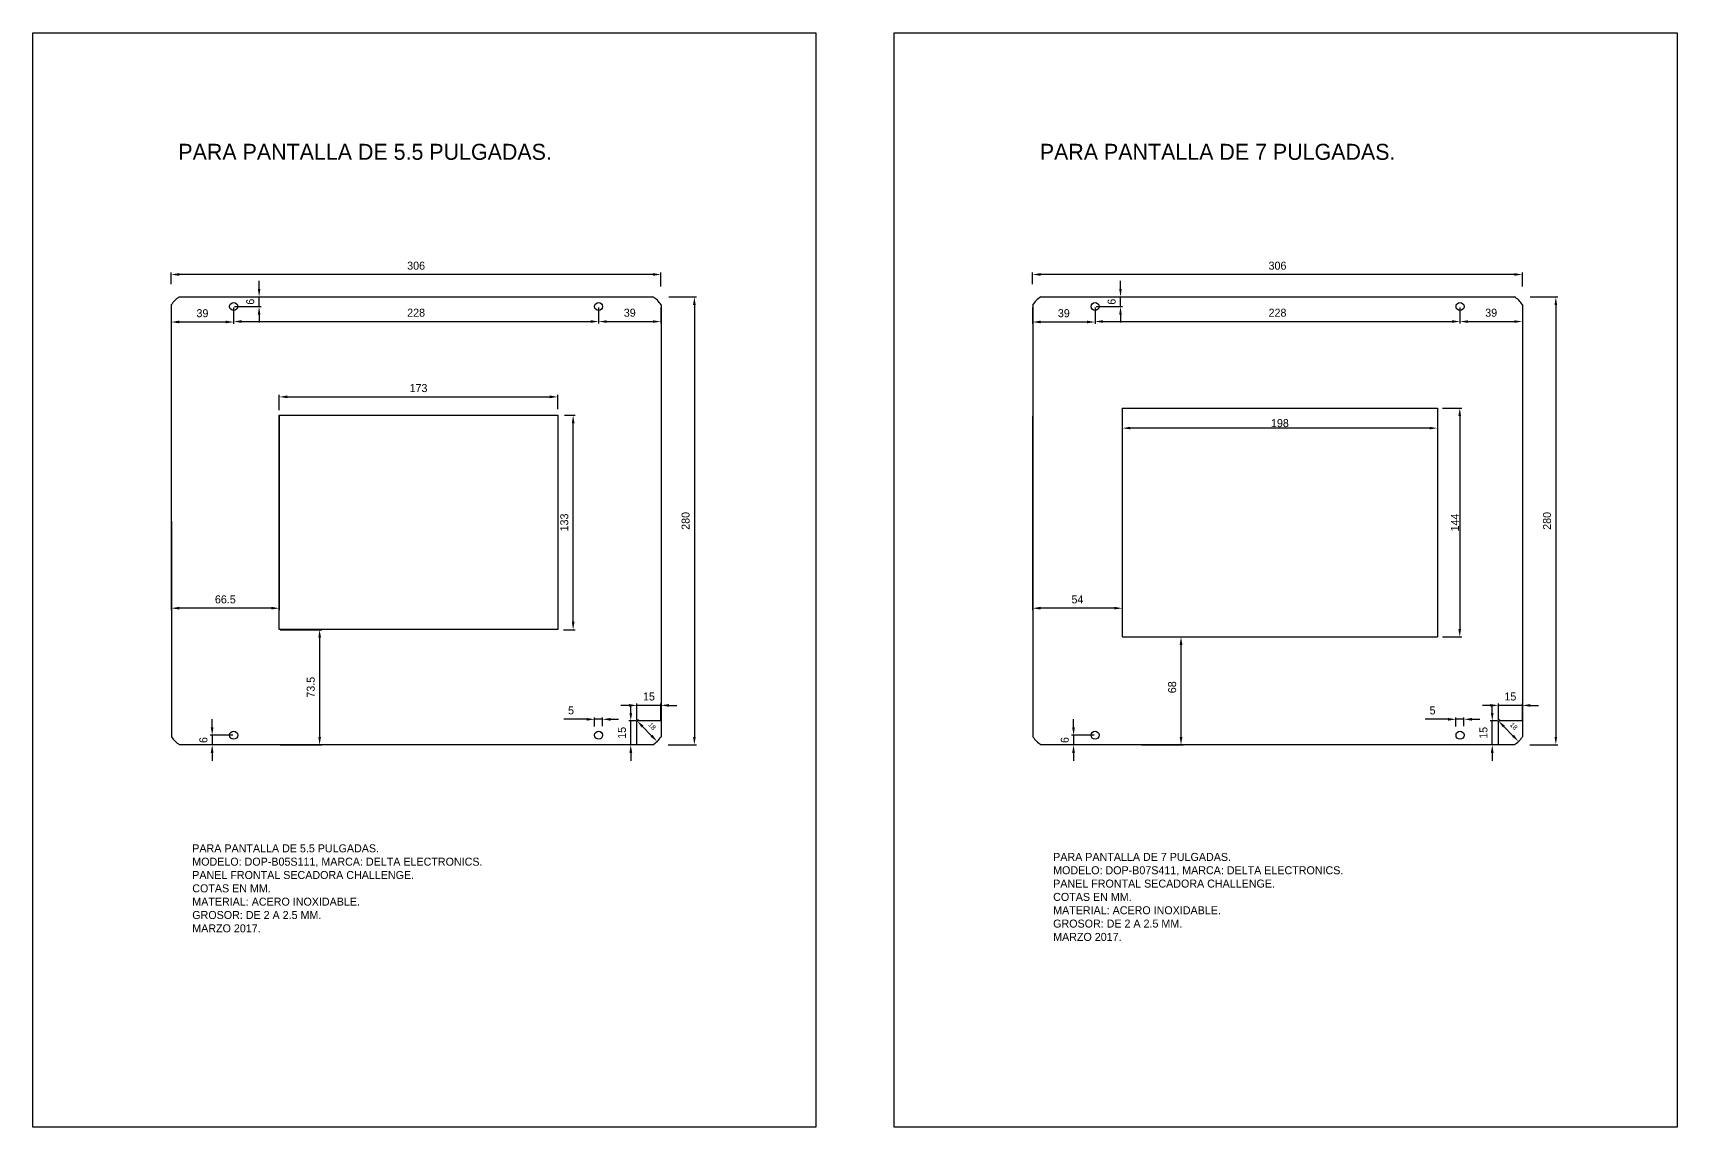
# Model space of a CAD drawing. Header units: millimetres. Extents: x 608 to 3138, y 804 to 1552.
# Drawn here: x 2110 to 3138, y 857 to 1541 of the extents above; entities that cross this region are included whole.
import ezdxf

# ---------------------------------------------------------------- set-up
doc = ezdxf.new("R2010")
doc.units = ezdxf.units.MM
doc.dimstyles.new('ISO-25', dxfattribs={"dimtxt": 2.5, "dimasz": 2.5, "dimexe": 1.25, "dimexo": 0.625, "dimtad": 1, "dimtxsty": 'Standard', "dimcen": 2.5, "dimadec": 0, "dimazin": 0, "dimtfac": 1, "dimtmove": 0, "dimatfit": 3, "dimfxl": 1, "dimarcsym": 0})

# ---------------------------------------------------------------- blocks, each defined once
blk = doc.blocks.new('*D36')
at = {"color": 0, "lineweight": -2, "transparency": 16777216}
for p, q in [((2196.7, 1384.3), (2196.7, 1391.7)), ((2497.7, 1390.4), (2201.7, 1390.4)), ((2502.7, 1383), (2502.7, 1391.7))]:
    blk.add_line(p, q, dxfattribs=at)
at = {"color": 0, "transparency": 16777216}
for points in [[(2201.7, 1391.3), (2201.7, 1389.6), (2196.7, 1390.4)], [(2497.7, 1391.3), (2497.7, 1389.6), (2502.7, 1390.4)]]:
    blk.add_solid(points, dxfattribs=at)
at = {"layer": 'Defpoints', "color": 0, "transparency": 16777216}
for p in [(2196.7, 1390.4), (2196.7, 1383.7), (2502.7, 1382.4)]:
    blk.add_point(p, dxfattribs=at)
at = {"color": 0, "transparency": 16777216, "insert": (2349.7, 1395.9), "char_height": 5, "attachment_point": 5}
blk.add_mtext('306', dxfattribs=at)
blk = doc.blocks.new('*D37')
at = {"color": 0, "lineweight": -2, "transparency": 16777216}
for p, q in [((2507.6, 1376.4), (2524.8, 1376.4)), ((2523.6, 1371.4), (2523.6, 1101.4)), ((2507.2, 1096.4), (2524.8, 1096.4))]:
    blk.add_line(p, q, dxfattribs=at)
at = {"color": 0, "transparency": 16777216}
for points in [[(2522.7, 1371.4), (2524.4, 1371.4), (2523.6, 1376.4)], [(2522.7, 1101.4), (2524.4, 1101.4), (2523.6, 1096.4)]]:
    blk.add_solid(points, dxfattribs=at)
at = {"layer": 'Defpoints', "color": 0, "transparency": 16777216}
for p in [(2506.9, 1376.4), (2506.6, 1096.4), (2523.6, 1096.4)]:
    blk.add_point(p, dxfattribs=at)
at = {"color": 0, "transparency": 16777216, "insert": (2518.1, 1236.4), "char_height": 5, "attachment_point": 5, "rotation": 90}
blk.add_mtext('280', dxfattribs=at)
blk = doc.blocks.new('*D38')
at = {"color": 0, "lineweight": -2, "transparency": 16777216}
for p, q in [((2235.7, 1369.8), (2235.7, 1359.8)), ((2463.7, 1369.8), (2463.7, 1359.8)), ((2240.7, 1361), (2458.7, 1361))]:
    blk.add_line(p, q, dxfattribs=at)
at = {"color": 0, "transparency": 16777216}
for points in [[(2240.7, 1361.9), (2240.7, 1360.2), (2235.7, 1361)], [(2458.7, 1361.9), (2458.7, 1360.2), (2463.7, 1361)]]:
    blk.add_solid(points, dxfattribs=at)
at = {"layer": 'Defpoints', "color": 0, "transparency": 16777216}
for p in [(2235.7, 1370.4), (2463.7, 1370.4), (2463.7, 1361)]:
    blk.add_point(p, dxfattribs=at)
at = {"color": 0, "transparency": 16777216, "insert": (2349.7, 1366.5), "char_height": 5, "attachment_point": 5}
blk.add_mtext('228', dxfattribs=at)
blk = doc.blocks.new('*D39')
at = {"color": 0, "lineweight": -2, "transparency": 16777216}
for p, q in [((2463.7, 1369.8), (2463.7, 1359.7)), ((2502.7, 1369.8), (2502.7, 1359.7)), ((2468.7, 1361), (2497.7, 1361))]:
    blk.add_line(p, q, dxfattribs=at)
at = {"color": 0, "transparency": 16777216}
for points in [[(2468.7, 1361.8), (2468.7, 1360.2), (2463.7, 1361)], [(2497.7, 1361.8), (2497.7, 1360.2), (2502.7, 1361)]]:
    blk.add_solid(points, dxfattribs=at)
at = {"layer": 'Defpoints', "color": 0, "transparency": 16777216}
for p in [(2463.7, 1370.4), (2502.7, 1370.4), (2502.7, 1361)]:
    blk.add_point(p, dxfattribs=at)
at = {"color": 0, "transparency": 16777216, "insert": (2483.2, 1366.5), "char_height": 5, "attachment_point": 5}
blk.add_mtext('39', dxfattribs=at)
blk = doc.blocks.new('*D40')
at = {"color": 0, "lineweight": -2, "transparency": 16777216}
for p, q in [((2196.7, 1369.8), (2196.7, 1359.5)), ((2235.7, 1369.8), (2235.7, 1359.5)), ((2230.7, 1360.7), (2201.7, 1360.7))]:
    blk.add_line(p, q, dxfattribs=at)
at = {"color": 0, "transparency": 16777216}
for points in [[(2201.7, 1361.6), (2201.7, 1359.9), (2196.7, 1360.7)], [(2230.7, 1361.6), (2230.7, 1359.9), (2235.7, 1360.7)]]:
    blk.add_solid(points, dxfattribs=at)
at = {"layer": 'Defpoints', "color": 0, "transparency": 16777216}
for p in [(2196.7, 1370.4), (2235.7, 1370.4), (2196.7, 1360.7)]:
    blk.add_point(p, dxfattribs=at)
at = {"color": 0, "transparency": 16777216, "insert": (2216.2, 1366.2), "char_height": 5, "attachment_point": 5}
blk.add_mtext('39', dxfattribs=at)
blk = doc.blocks.new('*D41')
at = {"color": 0, "lineweight": -2, "transparency": 16777216}
for p, q in [((2264.2, 1305.7), (2264.2, 1315.2)), ((2438.2, 1306.3), (2438.2, 1315.2)), ((2269.2, 1313.9), (2433.2, 1313.9))]:
    blk.add_line(p, q, dxfattribs=at)
at = {"color": 0, "transparency": 16777216}
for points in [[(2269.2, 1314.8), (2269.2, 1313.1), (2264.2, 1313.9)], [(2433.2, 1314.8), (2433.2, 1313.1), (2438.2, 1313.9)]]:
    blk.add_solid(points, dxfattribs=at)
at = {"layer": 'Defpoints', "color": 0, "transparency": 16777216}
for p in [(2264.2, 1305.1), (2438.2, 1313.9), (2438.2, 1305.6)]:
    blk.add_point(p, dxfattribs=at)
at = {"color": 0, "transparency": 16777216, "insert": (2351.2, 1319.4), "char_height": 5, "attachment_point": 5}
blk.add_mtext('173', dxfattribs=at)
blk = doc.blocks.new('*D42')
at = {"color": 0, "lineweight": -2, "transparency": 16777216}
for p, q in [((2442.5, 1302.4), (2449.1, 1302.4)), ((2447.8, 1173.4), (2447.8, 1297.4)), ((2441.8, 1168.4), (2449.1, 1168.4))]:
    blk.add_line(p, q, dxfattribs=at)
at = {"color": 0, "transparency": 16777216}
for points in [[(2447, 1297.4), (2448.7, 1297.4), (2447.8, 1302.4)], [(2447, 1173.4), (2448.7, 1173.4), (2447.8, 1168.4)]]:
    blk.add_solid(points, dxfattribs=at)
at = {"layer": 'Defpoints', "color": 0, "transparency": 16777216}
for p in [(2441.8, 1302.4), (2447.8, 1302.4), (2441.1, 1168.4)]:
    blk.add_point(p, dxfattribs=at)
at = {"color": 0, "transparency": 16777216, "insert": (2442.3, 1235.4), "char_height": 5, "attachment_point": 5, "rotation": 90}
blk.add_mtext('133', dxfattribs=at)
blk = doc.blocks.new('*D43')
at = {"color": 0, "lineweight": -2, "transparency": 16777216}
for p, q in [((2222.3, 1107.4), (2222.3, 1112.4)), ((2235.1, 1102.4), (2221, 1102.4)), ((2222.3, 1102.4), (2222.3, 1096.4)), ((2234.9, 1096.4), (2221, 1096.4)), ((2222.3, 1091.4), (2222.3, 1086.4))]:
    blk.add_line(p, q, dxfattribs=at)
at = {"color": 0, "transparency": 16777216}
for points in [[(2221.4, 1107.4), (2223.1, 1107.4), (2222.3, 1102.4)], [(2221.4, 1091.4), (2223.1, 1091.4), (2222.3, 1096.4)]]:
    blk.add_solid(points, dxfattribs=at)
at = {"layer": 'Defpoints', "color": 0, "transparency": 16777216}
for p in [(2235.7, 1102.4), (2222.3, 1096.4), (2235.5, 1096.4)]:
    blk.add_point(p, dxfattribs=at)
at = {"color": 0, "transparency": 16777216, "insert": (2216.8, 1099.4), "char_height": 5, "attachment_point": 5, "rotation": 90}
blk.add_mtext('6', dxfattribs=at)
blk = doc.blocks.new('*D44')
at = {"color": 0, "lineweight": -2, "transparency": 16777216}
for p, q in [((2251.6, 1381.4), (2251.6, 1386.4)), ((2236.3, 1370.4), (2252.8, 1370.4)), ((2236.4, 1376.4), (2252.8, 1376.4)), ((2251.6, 1370.4), (2251.6, 1376.4)), ((2251.6, 1365.4), (2251.6, 1360.4))]:
    blk.add_line(p, q, dxfattribs=at)
at = {"color": 0, "transparency": 16777216}
for points in [[(2250.8, 1381.4), (2252.4, 1381.4), (2251.6, 1376.4)], [(2250.8, 1365.4), (2252.4, 1365.4), (2251.6, 1370.4)]]:
    blk.add_solid(points, dxfattribs=at)
at = {"layer": 'Defpoints', "color": 0, "transparency": 16777216}
for p in [(2235.7, 1376.4), (2235.7, 1370.4), (2251.6, 1376.4)]:
    blk.add_point(p, dxfattribs=at)
at = {"color": 0, "transparency": 16777216, "insert": (2246.1, 1373.4), "char_height": 5, "attachment_point": 5, "rotation": 90}
blk.add_mtext('6', dxfattribs=at)
blk = doc.blocks.new('*D45')
at = {"color": 0, "lineweight": -2, "transparency": 16777216}
for p, q in [((2456.2, 1112.4), (2441.9, 1112.4)), ((2461.2, 1107.9), (2461.2, 1113.6)), ((2466.2, 1112.4), (2461.2, 1112.4)), ((2466.2, 1108), (2466.2, 1113.6)), ((2471.2, 1112.4), (2476.2, 1112.4))]:
    blk.add_line(p, q, dxfattribs=at)
at = {"color": 0, "transparency": 16777216}
for points in [[(2456.2, 1113.2), (2456.2, 1111.5), (2461.2, 1112.4)], [(2471.2, 1113.2), (2471.2, 1111.5), (2466.2, 1112.4)]]:
    blk.add_solid(points, dxfattribs=at)
at = {"layer": 'Defpoints', "color": 0, "transparency": 16777216}
for p in [(2461.2, 1112.4), (2461.2, 1107.3), (2466.2, 1107.4)]:
    blk.add_point(p, dxfattribs=at)
at = {"color": 0, "transparency": 16777216, "insert": (2446.5, 1117.9), "char_height": 5, "attachment_point": 5}
blk.add_mtext('5', dxfattribs=at)
blk = doc.blocks.new('*D47')
at = {"color": 0, "lineweight": -2, "transparency": 16777216}
for p, q in [((2196.7, 1301.8), (2196.7, 1180.6)), ((2264.2, 1301.8), (2264.2, 1180.6)), ((2259.2, 1181.8), (2201.7, 1181.8))]:
    blk.add_line(p, q, dxfattribs=at)
at = {"color": 0, "transparency": 16777216}
for points in [[(2201.7, 1182.7), (2201.7, 1181), (2196.7, 1181.8)], [(2259.2, 1182.7), (2259.2, 1181), (2264.2, 1181.8)]]:
    blk.add_solid(points, dxfattribs=at)
at = {"layer": 'Defpoints', "color": 0, "transparency": 16777216}
for p in [(2196.7, 1302.4), (2264.2, 1302.4), (2196.7, 1181.8)]:
    blk.add_point(p, dxfattribs=at)
at = {"color": 0, "transparency": 16777216, "insert": (2230.5, 1187.3), "char_height": 5, "attachment_point": 5}
blk.add_mtext('66.5', dxfattribs=at)
blk = doc.blocks.new('*D48')
at = {"color": 0, "lineweight": -2, "transparency": 16777216}
for p, q in [((2264.8, 1168.4), (2290.7, 1168.4)), ((2289.4, 1163.4), (2289.4, 1101.4)), ((2264.8, 1096.4), (2290.7, 1096.4))]:
    blk.add_line(p, q, dxfattribs=at)
at = {"color": 0, "transparency": 16777216}
for points in [[(2288.6, 1163.4), (2290.3, 1163.4), (2289.4, 1168.4)], [(2288.6, 1101.4), (2290.3, 1101.4), (2289.4, 1096.4)]]:
    blk.add_solid(points, dxfattribs=at)
at = {"layer": 'Defpoints', "color": 0, "transparency": 16777216}
for p in [(2264.2, 1168.4), (2264.2, 1096.4), (2289.4, 1096.4)]:
    blk.add_point(p, dxfattribs=at)
at = {"color": 0, "transparency": 16777216, "insert": (2283.9, 1132.4), "char_height": 5, "attachment_point": 5, "rotation": 90}
blk.add_mtext('73.5', dxfattribs=at)
blk = doc.blocks.new('*D46')
at = {"color": 0, "lineweight": -2, "transparency": 16777216}
for p, q in [((2488.2, 1111.9), (2488.6, 1112.3)), ((2496.8, 1102.1), (2491.2, 1107.8)), ((2500.8, 1099), (2501.2, 1099.4))]:
    blk.add_line(p, q, dxfattribs=at)
at = {"color": 0, "transparency": 16777216}
for points in [[(2491.8, 1108.4), (2490.6, 1107.3), (2487.7, 1111.4)], [(2497.4, 1102.7), (2496.2, 1101.5), (2500.3, 1098.5)]]:
    blk.add_solid(points, dxfattribs=at)
at = {"layer": 'Defpoints', "color": 0, "transparency": 16777216}
for p in [(2487.7, 1111.4), (2487.7, 1111.4), (2500.3, 1098.5)]:
    blk.add_point(p, dxfattribs=at)
at = {"color": 0, "transparency": 16777216, "insert": (2497.2, 1108.1), "char_height": 3, "attachment_point": 5, "rotation": 314.3779}
blk.add_mtext('18', dxfattribs=at)
blk = doc.blocks.new('*D49')
at = {"color": 0, "lineweight": -2, "transparency": 16777216}
for p, q in [((2482.7, 1121.1), (2477.7, 1121.1)), ((2487.7, 1112), (2487.7, 1122.3)), ((2502.7, 1121.1), (2487.7, 1121.1)), ((2502.7, 1112), (2502.7, 1122.3)), ((2507.7, 1121.1), (2512.7, 1121.1))]:
    blk.add_line(p, q, dxfattribs=at)
at = {"color": 0, "transparency": 16777216}
for points in [[(2482.7, 1121.9), (2482.7, 1120.2), (2487.7, 1121.1)], [(2507.7, 1121.9), (2507.7, 1120.2), (2502.7, 1121.1)]]:
    blk.add_solid(points, dxfattribs=at)
at = {"layer": 'Defpoints', "color": 0, "transparency": 16777216}
for p in [(2487.7, 1121.1), (2487.7, 1111.4), (2502.7, 1111.4)]:
    blk.add_point(p, dxfattribs=at)
at = {"color": 0, "transparency": 16777216, "insert": (2495.2, 1126.6), "char_height": 5, "attachment_point": 5}
blk.add_mtext('15', dxfattribs=at)
blk = doc.blocks.new('*D50')
at = {"color": 0, "lineweight": -2, "transparency": 16777216}
for p, q in [((2483.8, 1116.4), (2483.8, 1121.4)), ((2487.1, 1111.4), (2482.6, 1111.4)), ((2483.8, 1096.4), (2483.8, 1111.4)), ((2487.1, 1096.4), (2482.6, 1096.4)), ((2483.8, 1091.4), (2483.8, 1086.4))]:
    blk.add_line(p, q, dxfattribs=at)
at = {"color": 0, "transparency": 16777216}
for points in [[(2483, 1116.4), (2484.7, 1116.4), (2483.8, 1111.4)], [(2483, 1091.4), (2484.7, 1091.4), (2483.8, 1096.4)]]:
    blk.add_solid(points, dxfattribs=at)
at = {"layer": 'Defpoints', "color": 0, "transparency": 16777216}
for p in [(2483.8, 1111.4), (2487.7, 1111.4), (2487.7, 1096.4)]:
    blk.add_point(p, dxfattribs=at)
at = {"color": 0, "transparency": 16777216, "insert": (2478.3, 1103.9), "char_height": 5, "attachment_point": 5, "rotation": 90}
blk.add_mtext('15', dxfattribs=at)
blk = doc.blocks.new('*D51')
at = {"color": 0, "lineweight": -2, "transparency": 16777216}
for p, q in [((2734.9, 1384.3), (2734.9, 1391.7)), ((3035.9, 1390.4), (2739.9, 1390.4)), ((3040.9, 1383), (3040.9, 1391.7))]:
    blk.add_line(p, q, dxfattribs=at)
at = {"color": 0, "transparency": 16777216}
for points in [[(2739.9, 1391.3), (2739.9, 1389.6), (2734.9, 1390.4)], [(3035.9, 1391.3), (3035.9, 1389.6), (3040.9, 1390.4)]]:
    blk.add_solid(points, dxfattribs=at)
at = {"layer": 'Defpoints', "color": 0, "transparency": 16777216}
for p in [(2734.9, 1390.4), (2734.9, 1383.7), (3040.9, 1382.4)]:
    blk.add_point(p, dxfattribs=at)
at = {"color": 0, "transparency": 16777216, "insert": (2887.9, 1395.9), "char_height": 5, "attachment_point": 5}
blk.add_mtext('306', dxfattribs=at)
blk = doc.blocks.new('*D52')
at = {"color": 0, "lineweight": -2, "transparency": 16777216}
for p, q in [((3045.8, 1376.4), (3063, 1376.4)), ((3061.8, 1371.4), (3061.8, 1101.4)), ((3045.5, 1096.4), (3063, 1096.4))]:
    blk.add_line(p, q, dxfattribs=at)
at = {"color": 0, "transparency": 16777216}
for points in [[(3061, 1371.4), (3062.6, 1371.4), (3061.8, 1376.4)], [(3061, 1101.4), (3062.6, 1101.4), (3061.8, 1096.4)]]:
    blk.add_solid(points, dxfattribs=at)
at = {"layer": 'Defpoints', "color": 0, "transparency": 16777216}
for p in [(3045.1, 1376.4), (3044.8, 1096.4), (3061.8, 1096.4)]:
    blk.add_point(p, dxfattribs=at)
at = {"color": 0, "transparency": 16777216, "insert": (3056.3, 1236.4), "char_height": 5, "attachment_point": 5, "rotation": 90}
blk.add_mtext('280', dxfattribs=at)
blk = doc.blocks.new('*D53')
at = {"color": 0, "lineweight": -2, "transparency": 16777216}
for p, q in [((2773.9, 1369.8), (2773.9, 1359.8)), ((3001.9, 1369.8), (3001.9, 1359.8)), ((2778.9, 1361), (2996.9, 1361))]:
    blk.add_line(p, q, dxfattribs=at)
at = {"color": 0, "transparency": 16777216}
for points in [[(2778.9, 1361.9), (2778.9, 1360.2), (2773.9, 1361)], [(2996.9, 1361.9), (2996.9, 1360.2), (3001.9, 1361)]]:
    blk.add_solid(points, dxfattribs=at)
at = {"layer": 'Defpoints', "color": 0, "transparency": 16777216}
for p in [(2773.9, 1370.4), (3001.9, 1370.4), (3001.9, 1361)]:
    blk.add_point(p, dxfattribs=at)
at = {"color": 0, "transparency": 16777216, "insert": (2887.9, 1366.5), "char_height": 5, "attachment_point": 5}
blk.add_mtext('228', dxfattribs=at)
blk = doc.blocks.new('*D54')
at = {"color": 0, "lineweight": -2, "transparency": 16777216}
for p, q in [((3001.9, 1369.8), (3001.9, 1359.7)), ((3040.9, 1369.8), (3040.9, 1359.7)), ((3006.9, 1361), (3035.9, 1361))]:
    blk.add_line(p, q, dxfattribs=at)
at = {"color": 0, "transparency": 16777216}
for points in [[(3006.9, 1361.8), (3006.9, 1360.2), (3001.9, 1361)], [(3035.9, 1361.8), (3035.9, 1360.2), (3040.9, 1361)]]:
    blk.add_solid(points, dxfattribs=at)
at = {"layer": 'Defpoints', "color": 0, "transparency": 16777216}
for p in [(3001.9, 1370.4), (3040.9, 1370.4), (3040.9, 1361)]:
    blk.add_point(p, dxfattribs=at)
at = {"color": 0, "transparency": 16777216, "insert": (3021.4, 1366.5), "char_height": 5, "attachment_point": 5}
blk.add_mtext('39', dxfattribs=at)
blk = doc.blocks.new('*D55')
at = {"color": 0, "lineweight": -2, "transparency": 16777216}
for p, q in [((2734.9, 1369.8), (2734.9, 1359.5)), ((2773.9, 1369.8), (2773.9, 1359.5)), ((2768.9, 1360.7), (2739.9, 1360.7))]:
    blk.add_line(p, q, dxfattribs=at)
at = {"color": 0, "transparency": 16777216}
for points in [[(2739.9, 1361.6), (2739.9, 1359.9), (2734.9, 1360.7)], [(2768.9, 1361.6), (2768.9, 1359.9), (2773.9, 1360.7)]]:
    blk.add_solid(points, dxfattribs=at)
at = {"layer": 'Defpoints', "color": 0, "transparency": 16777216}
for p in [(2734.9, 1370.4), (2773.9, 1370.4), (2734.9, 1360.7)]:
    blk.add_point(p, dxfattribs=at)
at = {"color": 0, "transparency": 16777216, "insert": (2754.4, 1366.2), "char_height": 5, "attachment_point": 5}
blk.add_mtext('39', dxfattribs=at)
blk = doc.blocks.new('*D58')
at = {"color": 0, "lineweight": -2, "transparency": 16777216}
for p, q in [((2760.5, 1107.4), (2760.5, 1112.4)), ((2773.3, 1102.4), (2759.2, 1102.4)), ((2760.5, 1102.4), (2760.5, 1096.4)), ((2773.1, 1096.4), (2759.2, 1096.4)), ((2760.5, 1091.4), (2760.5, 1086.4))]:
    blk.add_line(p, q, dxfattribs=at)
at = {"color": 0, "transparency": 16777216}
for points in [[(2759.6, 1107.4), (2761.3, 1107.4), (2760.5, 1102.4)], [(2759.6, 1091.4), (2761.3, 1091.4), (2760.5, 1096.4)]]:
    blk.add_solid(points, dxfattribs=at)
at = {"layer": 'Defpoints', "color": 0, "transparency": 16777216}
for p in [(2773.9, 1102.4), (2760.5, 1096.4), (2773.7, 1096.4)]:
    blk.add_point(p, dxfattribs=at)
at = {"color": 0, "transparency": 16777216, "insert": (2755, 1099.4), "char_height": 5, "attachment_point": 5, "rotation": 90}
blk.add_mtext('6', dxfattribs=at)
blk = doc.blocks.new('*D59')
at = {"color": 0, "lineweight": -2, "transparency": 16777216}
for p, q in [((2789.8, 1381.4), (2789.8, 1386.4)), ((2774.6, 1376.4), (2791.1, 1376.4)), ((2774.6, 1370.4), (2791.1, 1370.4)), ((2789.8, 1370.4), (2789.8, 1376.4)), ((2789.8, 1365.4), (2789.8, 1360.4))]:
    blk.add_line(p, q, dxfattribs=at)
at = {"color": 0, "transparency": 16777216}
for points in [[(2789, 1381.4), (2790.6, 1381.4), (2789.8, 1376.4)], [(2789, 1365.4), (2790.6, 1365.4), (2789.8, 1370.4)]]:
    blk.add_solid(points, dxfattribs=at)
at = {"layer": 'Defpoints', "color": 0, "transparency": 16777216}
for p in [(2773.9, 1376.4), (2773.9, 1370.4), (2789.8, 1376.4)]:
    blk.add_point(p, dxfattribs=at)
at = {"color": 0, "transparency": 16777216, "insert": (2784.3, 1373.4), "char_height": 5, "attachment_point": 5, "rotation": 90}
blk.add_mtext('6', dxfattribs=at)
blk = doc.blocks.new('*D60')
at = {"color": 0, "lineweight": -2, "transparency": 16777216}
for p, q in [((2994.4, 1112.4), (2980.1, 1112.4)), ((2999.4, 1107.9), (2999.4, 1113.6)), ((3004.4, 1112.4), (2999.4, 1112.4)), ((3004.4, 1108), (3004.4, 1113.6)), ((3009.4, 1112.4), (3014.4, 1112.4))]:
    blk.add_line(p, q, dxfattribs=at)
at = {"color": 0, "transparency": 16777216}
for points in [[(2994.4, 1113.2), (2994.4, 1111.5), (2999.4, 1112.4)], [(3009.4, 1113.2), (3009.4, 1111.5), (3004.4, 1112.4)]]:
    blk.add_solid(points, dxfattribs=at)
at = {"layer": 'Defpoints', "color": 0, "transparency": 16777216}
for p in [(2999.4, 1112.4), (2999.4, 1107.3), (3004.4, 1107.4)]:
    blk.add_point(p, dxfattribs=at)
at = {"color": 0, "transparency": 16777216, "insert": (2984.8, 1117.9), "char_height": 5, "attachment_point": 5}
blk.add_mtext('5', dxfattribs=at)
blk = doc.blocks.new('*D62')
at = {"color": 0, "lineweight": -2, "transparency": 16777216}
for p, q in [((2734.9, 1301.8), (2734.9, 1180.6)), ((2790.9, 1301.8), (2790.9, 1180.6)), ((2785.9, 1181.8), (2739.9, 1181.8))]:
    blk.add_line(p, q, dxfattribs=at)
at = {"color": 0, "transparency": 16777216}
for points in [[(2739.9, 1182.7), (2739.9, 1181), (2734.9, 1181.8)], [(2785.9, 1182.7), (2785.9, 1181), (2790.9, 1181.8)]]:
    blk.add_solid(points, dxfattribs=at)
at = {"layer": 'Defpoints', "color": 0, "transparency": 16777216}
for p in [(2734.9, 1302.4), (2790.9, 1302.4), (2734.9, 1181.8)]:
    blk.add_point(p, dxfattribs=at)
at = {"color": 0, "transparency": 16777216, "insert": (2762.9, 1187.3), "char_height": 5, "attachment_point": 5}
blk.add_mtext('54', dxfattribs=at)
blk = doc.blocks.new('*D63')
at = {"color": 0, "lineweight": -2, "transparency": 16777216}
for p, q in [((2803, 1163.9), (2828.9, 1163.9)), ((2827.6, 1158.9), (2827.6, 1101.4)), ((2803, 1096.4), (2828.9, 1096.4))]:
    blk.add_line(p, q, dxfattribs=at)
at = {"color": 0, "transparency": 16777216}
for points in [[(2826.8, 1158.9), (2828.5, 1158.9), (2827.6, 1163.9)], [(2826.8, 1101.4), (2828.5, 1101.4), (2827.6, 1096.4)]]:
    blk.add_solid(points, dxfattribs=at)
at = {"layer": 'Defpoints', "color": 0, "transparency": 16777216}
for p in [(2802.4, 1163.9), (2802.4, 1096.4), (2827.6, 1096.4)]:
    blk.add_point(p, dxfattribs=at)
at = {"color": 0, "transparency": 16777216, "insert": (2822.1, 1132.4), "char_height": 5, "attachment_point": 5, "rotation": 90}
blk.add_mtext('68', dxfattribs=at)
blk = doc.blocks.new('*D61')
at = {"color": 0, "lineweight": -2, "transparency": 16777216}
for p, q in [((3026.4, 1111.9), (3026.8, 1112.3)), ((3035, 1102.1), (3029.4, 1107.8)), ((3039, 1099), (3039.4, 1099.4))]:
    blk.add_line(p, q, dxfattribs=at)
at = {"color": 0, "transparency": 16777216}
for points in [[(3030, 1108.4), (3028.8, 1107.3), (3025.9, 1111.4)], [(3035.6, 1102.7), (3034.5, 1101.5), (3038.5, 1098.5)]]:
    blk.add_solid(points, dxfattribs=at)
at = {"layer": 'Defpoints', "color": 0, "transparency": 16777216}
for p in [(3025.9, 1111.4), (3025.9, 1111.4), (3038.5, 1098.5)]:
    blk.add_point(p, dxfattribs=at)
at = {"color": 0, "transparency": 16777216, "insert": (3035.5, 1108.1), "char_height": 3, "attachment_point": 5, "rotation": 314.3779}
blk.add_mtext('18', dxfattribs=at)
blk = doc.blocks.new('*D64')
at = {"color": 0, "lineweight": -2, "transparency": 16777216}
for p, q in [((3020.9, 1121.1), (3015.9, 1121.1)), ((3025.9, 1112), (3025.9, 1122.3)), ((3040.9, 1121.1), (3025.9, 1121.1)), ((3040.9, 1112), (3040.9, 1122.3)), ((3045.9, 1121.1), (3050.9, 1121.1))]:
    blk.add_line(p, q, dxfattribs=at)
at = {"color": 0, "transparency": 16777216}
for points in [[(3020.9, 1121.9), (3020.9, 1120.2), (3025.9, 1121.1)], [(3045.9, 1121.9), (3045.9, 1120.2), (3040.9, 1121.1)]]:
    blk.add_solid(points, dxfattribs=at)
at = {"layer": 'Defpoints', "color": 0, "transparency": 16777216}
for p in [(3025.9, 1121.1), (3025.9, 1111.4), (3040.9, 1111.4)]:
    blk.add_point(p, dxfattribs=at)
at = {"color": 0, "transparency": 16777216, "insert": (3033.4, 1126.6), "char_height": 5, "attachment_point": 5}
blk.add_mtext('15', dxfattribs=at)
blk = doc.blocks.new('*D65')
at = {"color": 0, "lineweight": -2, "transparency": 16777216}
for p, q in [((3022.1, 1116.4), (3022.1, 1121.4)), ((3025.3, 1111.4), (3020.8, 1111.4)), ((3022.1, 1096.4), (3022.1, 1111.4)), ((3025.3, 1096.4), (3020.8, 1096.4)), ((3022.1, 1091.4), (3022.1, 1086.4))]:
    blk.add_line(p, q, dxfattribs=at)
at = {"color": 0, "transparency": 16777216}
for points in [[(3021.2, 1116.4), (3022.9, 1116.4), (3022.1, 1111.4)], [(3021.2, 1091.4), (3022.9, 1091.4), (3022.1, 1096.4)]]:
    blk.add_solid(points, dxfattribs=at)
at = {"layer": 'Defpoints', "color": 0, "transparency": 16777216}
for p in [(3022.1, 1111.4), (3025.9, 1111.4), (3025.9, 1096.4)]:
    blk.add_point(p, dxfattribs=at)
at = {"color": 0, "transparency": 16777216, "insert": (3016.6, 1103.9), "char_height": 5, "attachment_point": 5, "rotation": 90}
blk.add_mtext('15', dxfattribs=at)
blk = doc.blocks.new('*D82')
at = {"color": 0, "lineweight": -2, "transparency": 16777216}
for p, q in [((2990.9, 1306.9), (3003, 1306.9)), ((3001.8, 1301.9), (3001.8, 1168.9)), ((2990.9, 1163.9), (3003, 1163.9))]:
    blk.add_line(p, q, dxfattribs=at)
at = {"color": 0, "transparency": 16777216}
for points in [[(3000.9, 1301.9), (3002.6, 1301.9), (3001.8, 1306.9)], [(3000.9, 1168.9), (3002.6, 1168.9), (3001.8, 1163.9)]]:
    blk.add_solid(points, dxfattribs=at)
at = {"layer": 'Defpoints', "color": 0, "transparency": 16777216}
for p in [(2987.9, 1306.9), (2987.9, 1163.9), (3001.8, 1163.9)]:
    blk.add_point(p, dxfattribs=at)
at = {"color": 0, "transparency": 16777216, "insert": (2998.7, 1235.4), "char_height": 5, "attachment_point": 5, "rotation": 90}
blk.add_mtext('144', dxfattribs=at)
blk = doc.blocks.new('*D83')
at = {"color": 0, "lineweight": -2, "transparency": 16777216}
for p, q in [((2790.9, 1303.9), (2790.9, 1293.2)), ((2987.9, 1303.9), (2987.9, 1293.2)), ((2982.9, 1294.4), (2795.9, 1294.4))]:
    blk.add_line(p, q, dxfattribs=at)
at = {"color": 0, "transparency": 16777216}
for points in [[(2795.9, 1295.2), (2795.9, 1293.6), (2790.9, 1294.4)], [(2982.9, 1295.2), (2982.9, 1293.6), (2987.9, 1294.4)]]:
    blk.add_solid(points, dxfattribs=at)
at = {"layer": 'Defpoints', "color": 0, "transparency": 16777216}
for p in [(2790.9, 1306.9), (2987.9, 1306.9), (2790.9, 1294.4)]:
    blk.add_point(p, dxfattribs=at)
at = {"color": 0, "transparency": 16777216, "insert": (2889.4, 1297.5), "char_height": 5, "attachment_point": 5}
blk.add_mtext('198', dxfattribs=at)

msp = doc.modelspace()

# ---------------------------------------------------------------- linework, layer by layer
for p, q in [((2196.713, 1371.415), (2196.859, 1101.471)), ((2201.734, 1376.421), (2497.874, 1376.421)), ((2502.713, 1371.514), (2502.713, 1101.471)), ((2734.932, 1371.415), (2735.079, 1101.471)), ((2739.953, 1376.421), (3036.093, 1376.421)), ((3040.932, 1371.514), (3040.932, 1101.471)), ((2790.921, 1306.95), (2987.921, 1306.95)), ((2790.921, 1306.95), (2790.921, 1163.95)), ((2987.921, 1306.95), (2987.921, 1163.95)), ((2264.202, 1302.45), (2438.202, 1302.45)), ((2264.202, 1168.45), (2264.202, 1302.45)), ((2438.202, 1302.45), (2438.202, 1168.45)), ((2438.202, 1168.45), (2264.202, 1168.45)), ((2790.921, 1163.95), (2987.921, 1163.95)), ((2502.713, 1111.421), (2487.713, 1111.421)), ((2487.713, 1096.421), (2487.713, 1111.421)), ((3040.932, 1111.421), (3025.932, 1111.421)), ((3025.932, 1096.421), (3025.932, 1111.421)), ((2497.662, 1096.421), (2201.91, 1096.421)), ((3035.882, 1096.421), (2740.129, 1096.421))]:
    msp.add_line(p, q)
for points in [[(2110.265, 1541.473), (2599.36, 1541.473), (2599.36, 857.43), (2110.265, 857.43)], [(2648.484, 1541.473), (3137.579, 1541.473), (3137.579, 857.43), (2648.484, 857.43)]]:
    msp.add_lwpolyline(points, close=True)
for centre in [(2235.713, 1370.421), (2463.713, 1370.421), (2773.932, 1370.421), (3001.932, 1370.421), (2235.713, 1102.421), (2463.713, 1102.421), (2773.932, 1102.421), (3001.932, 1102.421)]:
    msp.add_circle(centre, 2.5)
for centre, start, end in [((2211.683, 1361.421), 123.55731, 146.44269), ((2487.713, 1361.564), 33.55731, 56.44269), ((2749.903, 1361.421), 123.55731, 146.44269), ((3025.932, 1361.564), 33.55731, 56.44269), ((2211.859, 1111.421), 213.55731, 236.44269), ((2487.713, 1111.421), 303.55731, 326.44269), ((2750.079, 1111.421), 213.55731, 236.44269), ((3025.932, 1111.421), 303.55731, 326.44269)]:
    msp.add_arc(centre, 18, start, end)

# ---------------------------------------------------------------- texts
at = {"width": 322.4856, "attachment_point": 1}
for s, insert, char_height in [('PARA PANTALLA DE 5.5 PULGADAS.', (2201.153, 1472.11), 10), ('PARA PANTALLA DE 7 PULGADAS.', (2739.372, 1472.11), 10), ('PARA PANTALLA DE 5.5 PULGADAS.\\PMODELO: DOP-B05S111, MARCA: DELTA ELECTRONICS.\\PPANEL FRONTAL SECADORA CHALLENGE.     \\PCOTAS EN MM.\\PMATERIAL: ACERO INOXIDABLE.\\PGROSOR: DE 2 A 2.5 MM.\\PMARZO 2017.', (2209.851, 1034.213), 5), ('PARA PANTALLA DE 7 PULGADAS.\\PMODELO: DOP-B07S411, MARCA: DELTA ELECTRONICS.\\PPANEL FRONTAL SECADORA CHALLENGE.     \\PCOTAS EN MM.\\PMATERIAL: ACERO INOXIDABLE.\\PGROSOR: DE 2 A 2.5 MM.\\PMARZO 2017.', (2747.734, 1028.841), 5)]:
    msp.add_mtext(s, dxfattribs=dict(at, insert=insert, char_height=char_height))

# ---------------------------------------------------------------- dimensions: what is measured, and where the dimension line sits
for base, p1, p2, picture, middle in [((2196.713, 1390.43), (2502.713, 1382.38), (2196.713, 1383.656), '*D36', (2349.713, 1390.43)), ((2734.932, 1390.43), (3040.932, 1382.38), (2734.932, 1383.656), '*D51', (2887.932, 1390.43)), ((2196.713, 1360.747), (2235.713, 1370.421), (2196.713, 1370.421), '*D40', (2216.213, 1360.747)), ((2734.932, 1360.747), (2773.932, 1370.421), (2734.932, 1370.421), '*D55', (2754.432, 1360.747))]:
    dim = msp.add_linear_dim(base=base, p1=p1, p2=p2, dimstyle='ISO-25', override={"dimtxt": 5, "dimasz": 5, "dimgap": 3})
    dim.commit()
    dim.dimension.update_dxf_attribs({"geometry": picture, "text_midpoint": middle, "dimtype": 160})
for base, p1, p2, picture, middle in [((2251.594, 1376.421), (2235.713, 1370.421), (2235.726, 1376.421), '*D44', (2251.594, 1373.421)), ((2789.813, 1376.421), (2773.932, 1370.421), (2773.946, 1376.421), '*D59', (2789.813, 1373.421)), ((2523.58, 1096.421), (2506.93, 1376.421), (2506.613, 1096.421), '*D37', (2523.58, 1236.421)), ((3061.799, 1096.421), (3045.15, 1376.421), (3044.832, 1096.421), '*D52', (3061.799, 1236.421)), ((2222.263, 1096.421), (2235.713, 1102.421), (2235.49, 1096.421), '*D43', (2222.263, 1099.421)), ((2760.483, 1096.421), (2773.932, 1102.421), (2773.709, 1096.421), '*D58', (2760.483, 1099.421))]:
    dim = msp.add_linear_dim(base=base, p1=p1, p2=p2, angle=90, dimstyle='ISO-25', override={"dimtxt": 5, "dimasz": 5, "dimgap": 3})
    dim.commit()
    dim.dimension.update_dxf_attribs({"geometry": picture, "text_midpoint": middle, "dimtype": 160})
for base, p1, p2, picture, middle in [((2463.713, 1361.031), (2235.713, 1370.421), (2463.713, 1370.421), '*D38', (2349.713, 1366.531)), ((2502.713, 1360.998), (2463.713, 1370.421), (2502.713, 1370.421), '*D39', (2483.213, 1366.498)), ((3001.932, 1361.031), (2773.932, 1370.421), (3001.932, 1370.421), '*D53', (2887.932, 1366.531)), ((3040.932, 1360.998), (3001.932, 1370.421), (3040.932, 1370.421), '*D54', (3021.432, 1366.498)), ((2461.213, 1112.362), (2466.213, 1107.41), (2461.213, 1107.3), '*D45', (2446.546, 1117.862)), ((2999.432, 1112.362), (3004.432, 1107.41), (2999.432, 1107.3), '*D60', (2984.765, 1117.862))]:
    dim = msp.add_linear_dim(base=base, p1=p1, p2=p2, dimstyle='ISO-25', override={"dimtxt": 5, "dimasz": 5, "dimgap": 3})
    dim.commit()
    dim.dimension.update_dxf_attribs({"geometry": picture, "text_midpoint": middle})
dim = msp.add_linear_dim(base=(2438.202, 1313.947), p1=(2264.202, 1305.096), p2=(2438.202, 1305.636), text='173', dimstyle='ISO-25', override={"dimtxt": 5, "dimasz": 5, "dimgap": 3})
dim.commit()
dim.dimension.update_dxf_attribs({"geometry": '*D41', "text_midpoint": (2351.202, 1313.947), "dimtype": 160})
for base, p1, p2, text, override, picture, middle in [((2790.921, 1294.408), (2987.921, 1306.95), (2790.921, 1306.95), '198', {"dimtxt": 5, "dimasz": 5, "dimexo": 3}, '*D83', (2889.421, 1297.533)), ((2196.713, 1181.823), (2264.202, 1302.45), (2196.713, 1302.45), '66.5', {"dimtxt": 5, "dimasz": 5, "dimgap": 3}, '*D47', (2230.457, 1187.323)), ((2734.932, 1181.823), (2790.921, 1302.45), (2734.932, 1302.45), '54', {"dimtxt": 5, "dimasz": 5, "dimgap": 3}, '*D62', (2762.926, 1187.323))]:
    dim = msp.add_linear_dim(base=base, p1=p1, p2=p2, text=text, dimstyle='ISO-25', override=override)
    dim.commit()
    dim.dimension.update_dxf_attribs({"geometry": picture, "text_midpoint": middle})
for base, p1, p2, text, override, picture, middle in [((3001.78, 1163.95), (2987.921, 1306.95), (2987.921, 1163.95), '144', {"dimtxt": 5, "dimasz": 5, "dimexo": 3}, '*D82', (2998.655, 1235.45)), ((2447.848, 1302.45), (2441.136, 1168.45), (2441.838, 1302.45), '133', {"dimtxt": 5, "dimasz": 5, "dimgap": 3}, '*D42', (2442.348, 1235.45))]:
    dim = msp.add_linear_dim(base=base, p1=p1, p2=p2, angle=90, text=text, dimstyle='ISO-25', override=override)
    dim.commit()
    dim.dimension.update_dxf_attribs({"geometry": picture, "text_midpoint": middle})
for base, p1, p2, text, picture, middle in [((2289.428, 1096.421), (2264.202, 1168.45), (2264.202, 1096.421), '73.5', '*D48', (2289.428, 1132.436)), ((2827.648, 1096.421), (2802.421, 1163.95), (2802.421, 1096.421), '68', '*D63', (2827.648, 1132.436))]:
    dim = msp.add_linear_dim(base=base, p1=p1, p2=p2, angle=90, text=text, dimstyle='ISO-25', override={"dimtxt": 5, "dimasz": 5, "dimgap": 3})
    dim.commit()
    dim.dimension.update_dxf_attribs({"geometry": picture, "text_midpoint": middle, "dimtype": 160})
for base, p1, p2, picture, middle in [((2483.847, 1111.421), (2487.713, 1096.421), (2487.713, 1111.421), '*D50', (2478.347, 1103.921)), ((3022.066, 1111.421), (3025.932, 1096.421), (3025.932, 1111.421), '*D65', (3016.566, 1103.921))]:
    dim = msp.add_linear_dim(base=base, p1=p1, p2=p2, angle=90, dimstyle='ISO-25', override={"dimtxt": 5, "dimasz": 5, "dimgap": 3})
    dim.commit()
    dim.dimension.update_dxf_attribs({"geometry": picture, "text_midpoint": middle})
for p1, p2, picture, middle in [((2502.713, 1111.421), (2487.713, 1111.421), '*D49', (2495.213, 1126.573)), ((3040.932, 1111.421), (3025.932, 1111.421), '*D64', (3033.432, 1126.573))]:
    dim = msp.add_aligned_dim(p1=p1, p2=p2, distance=-9.652, dimstyle='ISO-25', override={"dimtxt": 5, "dimasz": 5, "dimgap": 3})
    dim.commit()
    dim.dimension.update_dxf_attribs({"geometry": picture, "text_midpoint": middle})
for p1, p2, picture, middle in [((2500.326, 1098.531), (2487.713, 1111.421), '*D46', (2497.236, 1108.123)), ((3038.545, 1098.531), (3025.932, 1111.421), '*D61', (3035.455, 1108.123))]:
    dim = msp.add_aligned_dim(p1=p1, p2=p2, distance=0, text='18', dimstyle='ISO-25', override={"dimtxt": 3, "dimasz": 5, "dimgap": 3})
    dim.commit()
    dim.dimension.update_dxf_attribs({"geometry": picture, "text_midpoint": middle})

doc.saveas('drawing.dxf')
